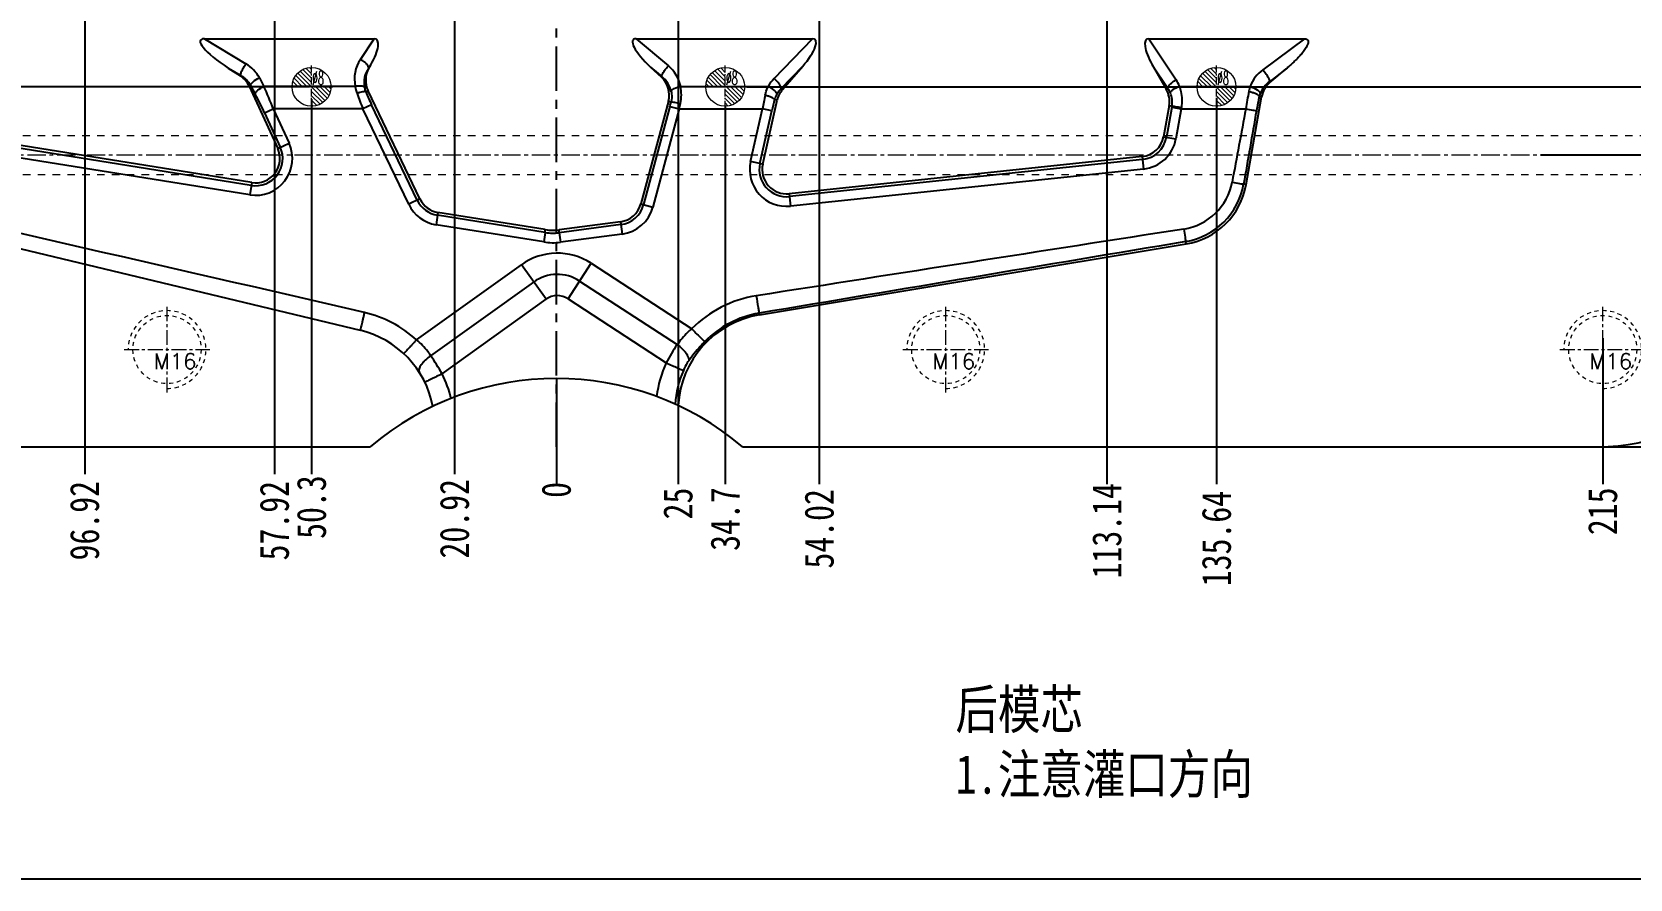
# Model space of a CAD drawing. Header units: millimetres. Extents: x 1803 to 4269, y -6912 to 1836.
# Drawn here: x 2711.4 to 3039.7, y -2415.5 to -2241.4 of the extents above; entities that cross this region are included whole.
import ezdxf
from ezdxf.enums import TextEntityAlignment as Align

# ---------------------------------------------------------------- set-up
doc = ezdxf.new("R2010")
doc.units = ezdxf.units.MM
doc.header["$LTSCALE"] = 16.335
doc.header["$PDMODE"] = 3
doc.header["$PDSIZE"] = 0.3125
doc.linetypes.add('CENTER', pattern=[0.6, 0.375, -0.075, 0.075, -0.075])
doc.linetypes.add('HIDDEN', pattern=[0.2, 0.1, -0.1])
doc.layers.get('0').update_dxf_attribs({"linetype": 'CONTINUOUS'})
doc.layers.get('Defpoints').update_dxf_attribs({"linetype": 'CONTINUOUS'})
doc.layers.add('CENTER', color=1, linetype='CENTER')
for name, color, linetype, lineweight in [('cool', 153, 'HIDDEN', 9), ('epin', 13, 'CONTINUOUS', 9), ('screw', 33, 'CONTINUOUS', 13)]:
    doc.layers.add(name, color=color, linetype=linetype, lineweight=lineweight)
doc.styles.get("Standard").update_dxf_attribs({"font": 'txt', "width": 0.8})
doc.styles.add('TXT', font='txt.shx', dxfattribs={"bigfont": 'gbcbig.shx'})
doc.styles.add('TXT05', font='txt.shx', dxfattribs={"width": 0.5, "bigfont": 'gbcbig.shx'})
doc.dimstyles.new('11', dxfattribs={"dimtxt": 8, "dimasz": 8, "dimexe": 0, "dimexo": 0, "dimgap": 0, "dimtad": 0, "dimdsep": 46, "dimtxsty": 'Standard', "dimcen": 0, "dimclrd": 4, "dimclre": 4, "dimclrt": 6, "dimazin": 0, "dimtp": 0.01, "dimtm": 0.01, "dimtfac": 1, "dimtofl": 0, "dimtmove": 0, "dimatfit": 3, "dimfxl": 0, "dimtolj": 1, "dimarcsym": 0})

# ---------------------------------------------------------------- blocks, each defined once
blk = doc.blocks.new('screw_m16_g')
at = {"layer": 'screw', "color": 1, "linetype": 'CENTER', "ltscale": 0.497582}
for p, q in [((0, -8.8), (0, 8.8)), ((-8.8, 0), (8.8, 0))]:
    blk.add_line(p, q, dxfattribs=at)
at = {"layer": 'screw', "color": 33, "linetype": 'HIDDEN', "ltscale": 0.497582}
blk.add_circle((0, 0), 7, dxfattribs=at)
at = {"layer": 'screw', "color": 92, "linetype": 'HIDDEN', "ltscale": 0.497582}
blk.add_arc((0, 0), 8, 270, 180, dxfattribs=at)
at = {"layer": 'screw', "color": 6, "style": 'TXT'}
blk.add_text('M16', height=3.2, dxfattribs=at).set_placement((-2.72, -4))
blk = doc.blocks.new('1')
at = {"layer": 'cool', "ltscale": 0.932966}
for p, q in [((2578.45, -905.66), (3059.79, -905.66)), ((2578.45, -913.66), (3059.79, -913.66))]:
    blk.add_line(p, q, dxfattribs=at)
at = {"layer": 'cool', "color": 1, "linetype": 'CENTER', "ltscale": 0.621977}
blk.add_line((2564.12, -909.66), (3074.12, -909.66), dxfattribs=at)
blk = doc.blocks.new('*D215')
at = {"color": 4, "lineweight": -2}
for p, q in [((3013.57, -2086.69), (3108.35, -2086.69)), ((3108.35, -2094.69), (3108.35, -2177.41)), ((3108.35, -2318.69), (3108.35, -2193.41)), ((3013.57, -2326.69), (3108.35, -2326.69))]:
    blk.add_line(p, q, dxfattribs=at)
at = {"color": 4}
for points in [[(3107.02, -2094.69), (3109.68, -2094.69), (3108.35, -2086.69)], [(3107.02, -2318.69), (3109.68, -2318.69), (3108.35, -2326.69)]]:
    blk.add_solid(points, dxfattribs=at)
at = {"layer": 'Defpoints', "color": 0}
for p in [(3013.57, -2086.69), (3013.57, -2326.69), (3108.35, -2326.69)]:
    blk.add_point(p, dxfattribs=at)
at = {"color": 6, "insert": (3108.35, -2185.41), "char_height": 8, "attachment_point": 5, "rotation": 90}
blk.add_mtext('\\A1;240', dxfattribs=at)
blk = doc.blocks.new('epin_ejp_8')
at = {"layer": 'epin'}
h = blk.add_hatch(dxfattribs=at)
h.set_pattern_fill('_ANSI31', color=123, scale=0.2, angle=90, style=0)
h.set_pattern_definition([(135, (-2636.1445, 786.8366), (-0.4490128, -0.4490128), [])])
h.paths.add_polyline_path([(0, 4, 0.414214), (-4, 0), (0, 0)])
h.paths.add_polyline_path([(4, 0), (0, 0), (0, -4, 0.414214)])
at = {"layer": 'epin', "color": 1, "linetype": 'CENTER', "ltscale": 0.248791}
for p, q in [((0, -4.4), (0, 4.4)), ((-4.4, 0), (4.4, 0))]:
    blk.add_line(p, q, dxfattribs=at)
at = {"layer": 'epin'}
blk.add_circle((0, 0), 4, dxfattribs=at)
at = {"layer": 'epin', "color": 6, "style": 'TXT05', "width": 0.5}
blk.add_text('%%c8', height=2.8, dxfattribs=at).set_placement((1.33, 1.8), align=Align.MIDDLE)
blk = doc.blocks.new('*D246')
at = {"color": 4, "lineweight": -2}
blk.add_line((2858.22, -2252.69), (3084.74, -2252.69), dxfattribs=at)
at = {"layer": 'Defpoints', "color": 0}
for p in [(2819.12, -2206.69), (2858.22, -2252.69), (3084.74, -2252.69)]:
    blk.add_point(p, dxfattribs=at)
at = {"color": 6, "insert": (3088.74, -2252.69), "char_height": 6, "attachment_point": 5}
blk.add_mtext('\\A1;46', dxfattribs=at)
blk = doc.blocks.new('*D247')
at = {"color": 4, "lineweight": -2}
blk.add_line((3021.35, -2266.69), (3084.74, -2266.69), dxfattribs=at)
at = {"layer": 'Defpoints', "color": 0}
for p in [(2819.12, -2206.69), (3021.35, -2266.69), (3084.74, -2266.69)]:
    blk.add_point(p, dxfattribs=at)
at = {"color": 6, "insert": (3088.34, -2266.69), "char_height": 6, "attachment_point": 5}
blk.add_mtext('\\A1;60', dxfattribs=at)
blk = doc.blocks.new('*D248')
at = {"color": 4, "lineweight": -2}
blk.add_line((3042.92, -2306.69), (3084.74, -2306.69), dxfattribs=at)
at = {"layer": 'Defpoints', "color": 0}
for p in [(2819.12, -2206.69), (3042.92, -2306.69), (3084.74, -2306.69)]:
    blk.add_point(p, dxfattribs=at)
at = {"color": 6, "insert": (3089.54, -2306.69), "char_height": 6, "attachment_point": 5}
blk.add_mtext('\\A1;100', dxfattribs=at)
blk = doc.blocks.new('*D261')
at = {"color": 4, "lineweight": -2}
blk.add_line((2819.12, -2312.64), (2819.12, -2334.34), dxfattribs=at)
at = {"layer": 'Defpoints', "color": 0}
for p in [(2819.12, -2206.69), (2819.12, -2312.64), (2819.12, -2334.34)]:
    blk.add_point(p, dxfattribs=at)
at = {"color": 6, "insert": (2819.12, -2335.54), "char_height": 6, "attachment_point": 5, "rotation": 90}
blk.add_mtext('\\A1;0', dxfattribs=at)
blk = doc.blocks.new('*D262')
at = {"color": 4, "lineweight": -2}
blk.add_line((2844.12, -2221.69), (2844.12, -2334.34), dxfattribs=at)
at = {"layer": 'Defpoints', "color": 0}
for p in [(2819.12, -2206.69), (2844.12, -2221.69), (2844.12, -2334.34)]:
    blk.add_point(p, dxfattribs=at)
at = {"color": 6, "insert": (2844.12, -2338.34), "char_height": 6, "attachment_point": 5, "rotation": 90}
blk.add_mtext('\\A1;25', dxfattribs=at)
blk = doc.blocks.new('*D263')
at = {"color": 4, "lineweight": -2}
blk.add_line((2873.14, -2227.19), (2873.14, -2334.34), dxfattribs=at)
at = {"layer": 'Defpoints', "color": 0}
for p in [(2819.12, -2206.69), (2873.14, -2227.19), (2873.14, -2334.34)]:
    blk.add_point(p, dxfattribs=at)
at = {"color": 6, "insert": (2873.14, -2343.54), "char_height": 6, "attachment_point": 5, "rotation": 90}
blk.add_mtext('\\A1;54.02', dxfattribs=at)
blk = doc.blocks.new('*D264')
at = {"color": 4, "lineweight": -2}
blk.add_line((2853.82, -2256.69), (2853.82, -2334.34), dxfattribs=at)
at = {"layer": 'Defpoints', "color": 0}
for p in [(2819.12, -2206.69), (2853.82, -2256.69), (2853.82, -2334.34)]:
    blk.add_point(p, dxfattribs=at)
at = {"color": 6, "insert": (2853.82, -2341.54), "char_height": 6, "attachment_point": 5, "rotation": 90}
blk.add_mtext('\\A1;34.7', dxfattribs=at)
blk = doc.blocks.new('*D265')
at = {"color": 4, "lineweight": -2}
blk.add_line((2932.25, -2224.19), (2932.25, -2334.34), dxfattribs=at)
at = {"layer": 'Defpoints', "color": 0}
for p in [(2819.12, -2206.69), (2932.25, -2224.19), (2932.25, -2334.34)]:
    blk.add_point(p, dxfattribs=at)
at = {"color": 6, "insert": (2932.25, -2343.94), "char_height": 6, "attachment_point": 5, "rotation": 90}
blk.add_mtext('\\A1;113.14', dxfattribs=at)
blk = doc.blocks.new('*D266')
at = {"color": 4, "lineweight": -2}
blk.add_line((2954.76, -2254.96), (2954.76, -2334.34), dxfattribs=at)
at = {"layer": 'Defpoints', "color": 0}
for p in [(2819.12, -2206.69), (2954.76, -2254.96), (2954.76, -2334.34)]:
    blk.add_point(p, dxfattribs=at)
at = {"color": 6, "insert": (2954.76, -2345.54), "char_height": 6, "attachment_point": 5, "rotation": 90}
blk.add_mtext('\\A1;135.64', dxfattribs=at)
blk = doc.blocks.new('*D267')
at = {"color": 4, "lineweight": -2}
blk.add_line((3034.12, -2304.34), (3034.12, -2334.34), dxfattribs=at)
at = {"layer": 'Defpoints', "color": 0}
for p in [(2819.12, -2206.69), (3034.12, -2304.34), (3034.12, -2334.34)]:
    blk.add_point(p, dxfattribs=at)
at = {"color": 6, "insert": (3034.12, -2339.94), "char_height": 6, "attachment_point": 5, "rotation": 90}
blk.add_mtext('\\A1;215', dxfattribs=at)
blk = doc.blocks.new('*D268')
at = {"color": 4, "lineweight": -2}
blk.add_line((2767.3, -2252.69), (2556.76, -2252.69), dxfattribs=at)
at = {"layer": 'Defpoints', "color": 0}
for p in [(2819.12, -2206.69), (2556.76, -2252.69), (2767.3, -2252.69)]:
    blk.add_point(p, dxfattribs=at)
at = {"color": 6, "insert": (2552.76, -2252.69), "char_height": 6, "attachment_point": 5}
blk.add_mtext('\\A1;46', dxfattribs=at)
blk = doc.blocks.new('*D269')
at = {"color": 4, "lineweight": -2}
blk.add_line((2582.41, -2266.69), (2556.76, -2266.69), dxfattribs=at)
at = {"layer": 'Defpoints', "color": 0}
for p in [(2819.12, -2206.69), (2556.76, -2266.69), (2582.41, -2266.69)]:
    blk.add_point(p, dxfattribs=at)
at = {"color": 6, "insert": (2553.16, -2266.69), "char_height": 6, "attachment_point": 5}
blk.add_mtext('\\A1;60', dxfattribs=at)
blk = doc.blocks.new('*D270')
at = {"color": 4, "lineweight": -2}
blk.add_line((2605.81, -2306.69), (2556.76, -2306.69), dxfattribs=at)
at = {"layer": 'Defpoints', "color": 0}
for p in [(2819.12, -2206.69), (2556.76, -2306.69), (2605.81, -2306.69)]:
    blk.add_point(p, dxfattribs=at)
at = {"color": 6, "insert": (2551.96, -2306.69), "char_height": 6, "attachment_point": 5}
blk.add_mtext('\\A1;100', dxfattribs=at)
blk = doc.blocks.new('*D279')
at = {"color": 4, "lineweight": -2}
blk.add_line((2604.12, -2306.69), (2604.12, -2332.27), dxfattribs=at)
at = {"layer": 'Defpoints', "color": 0}
for p in [(2819.12, -2206.69), (2604.12, -2306.69), (2604.12, -2332.27)]:
    blk.add_point(p, dxfattribs=at)
at = {"color": 6, "insert": (2604.12, -2337.87), "char_height": 6, "attachment_point": 5, "rotation": 90}
blk.add_mtext('\\A1;215', dxfattribs=at)
blk = doc.blocks.new('*D280')
at = {"color": 4, "lineweight": -2}
blk.add_line((2635.62, -2229.18), (2635.62, -2332.27), dxfattribs=at)
at = {"layer": 'Defpoints', "color": 0}
for p in [(2819.12, -2206.69), (2635.62, -2229.18), (2635.62, -2332.27)]:
    blk.add_point(p, dxfattribs=at)
at = {"color": 6, "insert": (2635.62, -2341.07), "char_height": 6, "attachment_point": 5, "rotation": 90}
blk.add_mtext('\\A1;183.5', dxfattribs=at)
blk = doc.blocks.new('*D281')
at = {"color": 4, "lineweight": -2}
blk.add_line((2659.12, -2232.69), (2659.12, -2332.27), dxfattribs=at)
at = {"layer": 'Defpoints', "color": 0}
for p in [(2819.12, -2206.69), (2659.12, -2232.69), (2659.12, -2332.27)]:
    blk.add_point(p, dxfattribs=at)
at = {"color": 6, "insert": (2659.12, -2337.47), "char_height": 6, "attachment_point": 5, "rotation": 90}
blk.add_mtext('\\A1;160', dxfattribs=at)
blk = doc.blocks.new('*D282')
at = {"color": 4, "lineweight": -2}
for p, q in [((2660.73, -2254.64), (2660.73, -2312.53)), ((2660.73, -2312.53), (2669.42, -2322.53)), ((2669.42, -2322.53), (2669.42, -2332.53))]:
    blk.add_line(p, q, dxfattribs=at)
at = {"layer": 'Defpoints', "color": 0}
for p in [(2819.12, -2206.69), (2660.73, -2254.64), (2669.42, -2332.53)]:
    blk.add_point(p, dxfattribs=at)
at = {"color": 6, "insert": (2669.42, -2343.73), "char_height": 6, "attachment_point": 5, "rotation": 90}
blk.add_mtext('\\A1;158.39', dxfattribs=at)
blk = doc.blocks.new('*D283')
at = {"color": 4, "lineweight": -2}
blk.add_line((2722.2, -2229.3), (2722.2, -2332.27), dxfattribs=at)
at = {"layer": 'Defpoints', "color": 0}
for p in [(2819.12, -2206.69), (2722.2, -2229.3), (2722.2, -2332.27)]:
    blk.add_point(p, dxfattribs=at)
at = {"color": 6, "insert": (2722.2, -2341.87), "char_height": 6, "attachment_point": 5, "rotation": 90}
blk.add_mtext('\\A1;96.92', dxfattribs=at)
blk = doc.blocks.new('*D284')
at = {"color": 4, "lineweight": -2}
blk.add_line((2761.2, -2229.06), (2761.2, -2332.27), dxfattribs=at)
at = {"layer": 'Defpoints', "color": 0}
for p in [(2819.12, -2206.69), (2761.2, -2229.06), (2761.2, -2332.27)]:
    blk.add_point(p, dxfattribs=at)
at = {"color": 6, "insert": (2761.2, -2341.87), "char_height": 6, "attachment_point": 5, "rotation": 90}
blk.add_mtext('\\A1;57.92', dxfattribs=at)
blk = doc.blocks.new('*D285')
at = {"color": 4, "lineweight": -2}
blk.add_line((2768.82, -2255.25), (2768.82, -2332.27), dxfattribs=at)
at = {"layer": 'Defpoints', "color": 0}
for p in [(2819.12, -2206.69), (2768.82, -2255.25), (2768.82, -2332.27)]:
    blk.add_point(p, dxfattribs=at)
at = {"color": 6, "insert": (2768.82, -2339.07), "char_height": 6, "attachment_point": 5, "rotation": 90}
blk.add_mtext('\\A1;50.3', dxfattribs=at)
blk = doc.blocks.new('*D286')
at = {"color": 4, "lineweight": -2}
blk.add_line((2798.2, -2230.13), (2798.2, -2332.27), dxfattribs=at)
at = {"layer": 'Defpoints', "color": 0}
for p in [(2819.12, -2206.69), (2798.2, -2230.13), (2798.2, -2332.27)]:
    blk.add_point(p, dxfattribs=at)
at = {"color": 6, "insert": (2798.2, -2341.47), "char_height": 6, "attachment_point": 5, "rotation": 90}
blk.add_mtext('\\A1;20.92', dxfattribs=at)

msp = doc.modelspace()

# ---------------------------------------------------------------- linework, layer by layer
at = {"color": 7, "linetype": 'Continuous'}
for p, q in [((2746.789, -2242.809), (2755.337, -2247.949)), ((2746.789, -2242.809), (2781.692, -2242.809)), ((2778.868, -2247.044), (2781.692, -2242.809)), ((2835.544, -2242.809), (2871.723, -2242.809)), ((2835.544, -2242.809), (2842.138, -2248.364)), ((2863.842, -2250.982), (2871.723, -2242.809)), ((2940.869, -2242.809), (2972.82, -2242.81)), ((2940.869, -2242.809), (2946.441, -2251.24)), ((2972.812, -2242.81), (2964.259, -2249.166)), ((2751.692, -2248.824), (2754.259, -2250.367)), ((2751.692, -2248.824), (2754.197, -2250.462)), ((2780.57, -2248.804), (2780.996, -2248.166)), ((2780.611, -2248.828), (2780.57, -2248.804)), ((2780.611, -2248.828), (2780.996, -2248.166)), ((2838.475, -2248.62), (2840.799, -2250.577)), ((2838.475, -2248.62), (2840.701, -2250.683)), ((2865.33, -2253.041), (2869.743, -2248.466)), ((2865.584, -2253.262), (2869.743, -2248.466)), ((2941.54, -2248.158), (2944.734, -2252.992)), ((2941.54, -2248.158), (2944.427, -2253.17)), ((2969.041, -2249.007), (2965.625, -2251.629)), ((2965.741, -2251.768), (2969.042, -2249.006)), ((2754.197, -2250.462), (2754.259, -2250.367)), ((2756.005, -2252.564), (2756.302, -2252.428)), ((2756.302, -2252.428), (2757.247, -2254.183)), ((2758.092, -2250.839), (2759.038, -2252.593)), ((2840.701, -2250.683), (2840.799, -2250.577)), ((2965.741, -2251.768), (2965.625, -2251.629)), ((2756.005, -2252.564), (2761.861, -2265.347)), ((2777.788, -2252.593), (2759.038, -2252.593)), ((2780.424, -2253.504), (2779.947, -2253.732)), ((2791.079, -2275.728), (2780.424, -2253.504)), ((2842.132, -2255.645), (2836.473, -2276.751)), ((2842.132, -2255.645), (2842.695, -2255.796)), ((2844.66, -2252.593), (2862.651, -2252.593)), ((2861.529, -2268.595), (2864.484, -2255.441)), ((2864.484, -2255.441), (2863.955, -2255.322)), ((2865.584, -2253.262), (2865.33, -2253.041)), ((2944.427, -2253.17), (2944.734, -2252.992)), ((2947.152, -2252.593), (2961.671, -2252.593)), ((2960.844, -2272.783), (2964.027, -2254.734)), ((2964.027, -2254.734), (2963.554, -2254.651)), ((2759.158, -2258.029), (2760.949, -2257.209)), ((2759.158, -2258.029), (2762.398, -2265.101)), ((2760.949, -2257.209), (2764.188, -2264.281)), ((2779.361, -2257.209), (2760.949, -2257.209)), ((2781.137, -2256.357), (2779.361, -2257.209)), ((2788.77, -2276.834), (2779.361, -2257.209)), ((2790.547, -2275.983), (2781.137, -2256.357)), ((2842.46, -2256.699), (2837.043, -2276.904)), ((2844.362, -2257.209), (2838.946, -2277.414)), ((2842.46, -2256.699), (2844.362, -2257.209)), ((2844.362, -2257.209), (2861.463, -2257.209)), ((2859.031, -2268.034), (2861.463, -2257.209)), ((2860.953, -2268.466), (2863.385, -2257.641)), ((2863.385, -2257.641), (2861.463, -2257.209)), ((2945.018, -2256.534), (2943.89, -2262.933)), ((2945.559, -2256.867), (2944.471, -2263.036)), ((2945.018, -2256.534), (2945.599, -2256.636)), ((2945.559, -2256.867), (2947.498, -2257.209)), ((2947.498, -2257.209), (2946.411, -2263.378)), ((2947.498, -2257.209), (2960.776, -2257.209)), ((2756.118, -2274.893), (2675.846, -2262.021)), ((2756.43, -2272.949), (2676.158, -2260.076)), ((2756.523, -2272.366), (2676.251, -2259.494)), ((2761.861, -2265.347), (2764.188, -2264.281)), ((2943.89, -2262.933), (2946.411, -2263.378)), ((2861.529, -2268.595), (2859.031, -2268.034)), ((2939.488, -2267.038), (2866.93, -2274.664)), ((2939.55, -2267.625), (2866.991, -2275.251)), ((2939.488, -2267.038), (2939.756, -2269.583)), ((2939.756, -2269.583), (2867.197, -2277.21)), ((2656.308, -2273.309), (2778.789, -2302.716)), ((2756.523, -2272.366), (2756.118, -2274.893)), ((2866.93, -2274.664), (2867.197, -2277.21)), ((2960.844, -2272.783), (2960.325, -2272.691)), ((2791.079, -2275.728), (2788.77, -2276.834)), ((2794.796, -2278.503), (2794.39, -2281.031)), ((2816.84, -2282.038), (2794.796, -2278.503)), ((2836.473, -2276.751), (2838.946, -2277.414)), ((2816.52, -2284.579), (2794.39, -2281.031)), ((2816.832, -2282.634), (2794.702, -2279.086)), ((2816.832, -2282.634), (2816.84, -2282.038)), ((2832.375, -2280.999), (2819.68, -2282.674)), ((2832.298, -2280.414), (2819.688, -2282.078)), ((2832.298, -2280.414), (2832.633, -2282.952)), ((2816.832, -2282.634), (2816.52, -2284.579)), ((2819.68, -2282.674), (2819.688, -2282.078)), ((2819.68, -2282.674), (2819.937, -2284.627)), ((2832.633, -2282.952), (2819.937, -2284.627)), ((2860.838, -2299.561), (2948.533, -2284.975)), ((2948.533, -2284.975), (2948.452, -2284.483)), ((2790.384, -2304.701), (2811.921, -2289.264)), ((2817, -2296.35), (2811.921, -2289.264)), ((2821.517, -2296.251), (2826.283, -2288.952)), ((2826.283, -2288.952), (2846.918, -2302.424)), ((2793.306, -2307.969), (2814.461, -2292.807)), ((2823.9, -2292.602), (2843.937, -2305.684)), ((2795.638, -2311.661), (2817, -2296.35)), ((2821.517, -2296.251), (2841.676, -2309.413)), ((2860.838, -2299.561), (2860.781, -2299.219)), ((2605.12, -2326.687), (2780.885, -2326.687)), ((2857.354, -2326.687), (3033.12, -2326.687))]:
    msp.add_line(p, q, dxfattribs=at)
msp.add_lwpolyline([(2506.779, -1991.213), (3353.927, -1991.213), (3353.927, -2415.524), (2506.779, -2415.524)], close=True)
for centre, radius, start, end in [((2751.445, -2254.419), 7.551, 28.30901, 58.96781), ((2784.968, -2251.111), 7.332, 146.31241, 191.66811), ((2784.954, -2251.879), 5.355, 144.95048, 190.18797), ((2784.932, -2251.342), 5, 149.80333, 205.6155), ((2837.278, -2254.129), 7.54, 11.75151, 49.87441), ((2968.921, -2255.378), 7.766, 126.88669, 158.99168), ((2751.46, -2254.646), 5, 24.61119, 56.80911), ((2751.451, -2255.192), 5.583, 29.67604, 59.80447), ((2837.302, -2254.35), 5, 344.99284, 47.1746), ((2837.288, -2254.899), 5.568, 13.23324, 50.91365), ((2869.383, -2256.324), 7.697, 136.04499, 151.00513), ((2940.049, -2255.462), 7.661, 21.99004, 33.44367), ((2968.973, -2256.158), 5.632, 126.46797, 158.08829), ((2968.951, -2255.602), 5, 129.92977, 170), ((2699.06, -2285.492), 66.076, 24.55864, 28.28336), ((2680.149, -2287.961), 86.454, 20.83652, 24.14758), ((2786.524, -2251.093), 8.864, 189.74209, 199.5456), ((2861.274, -2224.464), 88.216, 199.60186, 201.78885), ((2784.14, -2252.021), 4.528, 190.25295, 202.21112), ((2841.068, -2227.606), 66.471, 203.14411, 205.62841), ((2784.34, -2241.116), 60.173, 344.99104, 345.87951), ((2835.402, -2254.194), 9.396, 348.14002, 9.8092), ((2943.15, -2272.498), 83.105, 167.44062, 169.39854), ((2921.159, -2270.618), 59.214, 165.03012, 167.3403), ((2868.573, -2256.631), 4.8, 149.63205, 164.17245), ((2869.376, -2257.097), 5.728, 134.93114, 149.67812), ((2869.362, -2256.537), 5, 139.07499, 167.33818), ((2940.094, -2255.665), 5, 350, 29.94526), ((2940.065, -2256.23), 5.682, 23.39339, 34.73147), ((2940.964, -2255.842), 4.703, 350.27257, 23.40346), ((3040.896, -2269.477), 81.054, 168.71072, 171.29417), ((2970.951, -2255.511), 9.728, 162.54925, 168.73232), ((3017.507, -2267.06), 55.361, 167.04721, 170.15502), ((2968.042, -2255.783), 4.629, 158.09426, 165.83493), ((2762.238, -2238.86), 84.15, 347.40545, 348.16043), ((2888.047, -2246.726), 58.399, 349.99994, 350.22962), ((2865.418, -2245.148), 82.961, 351.64079, 351.83392), ((2757.315, -2267.429), 7.56, 260.88987, 24.61119), ((2757.315, -2267.429), 5.59, 260.88987, 24.61119), ((2757.315, -2267.429), 5, 260.88987, 24.61119), ((2938.966, -2262.065), 5, 276, 350), ((2938.966, -2262.065), 5.59, 276, 350), ((2938.966, -2262.065), 7.56, 276, 350), ((2866.407, -2269.691), 7.56, 167.33818, 276), ((2866.407, -2269.691), 5.59, 167.33818, 276), ((2866.407, -2269.691), 5, 167.33818, 276), ((-4163.95, -32351.545), 30844.21, 76.9901292, 77.2241277), ((2946.18, -2270.08), 11.989, 278.85906, 349.44944), ((2946.054, -2270.195), 14.488, 279.5268, 350.07986), ((2946.072, -2270.178), 15, 279.44349, 350), ((2795.587, -2273.566), 7.56, 205.6155, 260.88987), ((2795.587, -2273.566), 5.59, 205.6155, 260.88987), ((2795.587, -2273.566), 5, 205.6155, 260.88987), ((2831.644, -2275.457), 5, 277.51663, 344.99284), ((2831.644, -2275.457), 5.59, 277.51663, 344.99284), ((2831.644, -2275.457), 7.56, 277.51663, 344.99284), ((8708.067, -39428.095), 37590.104, 98.8143243, 98.9498344), ((2818.392, -2272.848), 11.88, 260.93345, 277.47304), ((2818.391, -2272.918), 9.841, 260.88377, 277.52272), ((2819.33, -2299.601), 12.718, 56.85926, 125.63132), ((3033.12, -2285.687), 41, 270, 0), ((2819.33, -2299.601), 8.359, 56.85926, 125.63132), ((2819.33, -2299.601), 4, 56.85926, 125.63132), ((2863.899, -2319.313), 23.95, 98.91345, 135.15642), ((2774.362, -2322.162), 23.698, 47.46124, 77.06877), ((2864.12, -2319.29), 20, 99.44349, 176.8872), ((2864.158, -2319.285), 20.349, 99.55191, 135.64997), ((2774.12, -2322.163), 20, 10.95648, 76.4992), ((2740.417, -2343.951), 63.968, 30.31674, 34.22843), ((2874.041, -2326.48), 36.589, 145.36238, 152.196), ((2863.536, -2319.341), 24.009, 155.57437, 172.82989), ((2864.248, -2319.287), 20.78, 156.39836, 176.20358), ((2819.12, -2371.687), 59.05, 49.64668, 130.35332), ((2775.075, -2322.041), 23.034, 13.30322, 26.78321)]:
    msp.add_arc(centre, radius, start, end, dxfattribs=at)
for centre, major_axis, ratio, start_param, end_param in [((2754.157, -2248.009), (8.164, -4.909), 0.2099445, 2.8057053, 4.5338353), ((2778.737, -2248.009), (3.388, 5.08), 0.3275239, -1.3859604, 0.2150608), ((2840.803, -2248.009), (5.899, -4.97), 0.2592731, 2.8430292, 4.5316094), ((2867.451, -2248.009), (4.832, 5.011), 0.2872983, -1.3884971, 0.2702445), ((2943.797, -2248.009), (-3.358, 5.082), 0.3283432, -0.2136782, 1.3859041), ((2818.404, -2272.005), (0.141, 10.157), 0.9844909, -3.284469, -2.9987163)]:
    msp.add_ellipse(centre, major_axis=major_axis, ratio=ratio, start_param=start_param, end_param=end_param, dxfattribs=at)
for points, knots in [([(2972.82, -2242.81), (2972.909, -2242.81), (2973.086, -2242.824), (2973.345, -2242.9), (2973.551, -2243.086), (2973.633, -2243.35), (2973.612, -2243.618), (2973.522, -2243.96), (2973.338, -2244.364), (2973.066, -2244.818), (2972.66, -2245.397), (2972.101, -2246.081), (2971.381, -2246.858), (2970.627, -2247.602), (2969.846, -2248.317), (2969.312, -2248.779), (2969.042, -2249.006)], [0, 0, 0, 0, 0.0312238, 0.0627795, 0.0937989, 0.1252752, 0.1566087, 0.1879304, 0.2503503, 0.3128271, 0.3753, 0.5002253, 0.6251643, 0.7501081, 0.8750531, 1, 1, 1, 1]), ([(2754.259, -2250.367), (2754.243, -2250.32), (2754.244, -2250.192), (2754.311, -2249.861), (2754.521, -2249.336), (2754.875, -2248.652), (2755.174, -2248.181), (2755.337, -2247.949)], [0, 0, 0, 0, 0.0557084, 0.1385962, 0.3779696, 0.682709, 1, 1, 1, 1]), ([(2780.57, -2248.804), (2780.579, -2248.676), (2780.435, -2248.359), (2780.069, -2247.926), (2779.527, -2247.458), (2779.098, -2247.175), (2778.868, -2247.044)], [0, 0, 0, 0, 0.1527322, 0.3880472, 0.6837308, 1, 1, 1, 1]), ([(2840.799, -2250.577), (2840.785, -2250.526), (2840.791, -2250.395), (2840.885, -2250.072), (2841.147, -2249.585), (2841.582, -2248.971), (2841.942, -2248.562), (2842.138, -2248.364)], [0, 0, 0, 0, 0.0600273, 0.1445227, 0.3822741, 0.6835015, 1, 1, 1, 1]), ([(2964.259, -2249.166), (2964.459, -2249.394), (2964.826, -2249.859), (2965.268, -2250.548), (2965.536, -2251.086), (2965.632, -2251.436), (2965.639, -2251.575), (2965.624, -2251.628)], [0, 0, 0, 0, 0.3171232, 0.6199324, 0.8583362, 0.9420418, 1, 1, 1, 1]), ([(2756.302, -2252.428), (2756.302, -2252.301), (2756.461, -2251.998), (2757.032, -2251.417), (2757.638, -2251.047), (2758.092, -2250.839)], [0, 0, 0, 0, 0.1555617, 0.3903758, 1, 1, 1, 1]), ([(2779.683, -2252.827), (2779.617, -2252.743), (2779.381, -2252.61), (2778.739, -2252.481), (2778.18, -2252.524), (2777.788, -2252.593)], [0, 0, 0, 0, 0.1633858, 0.39234, 1, 1, 1, 1]), ([(2865.33, -2253.041), (2865.341, -2252.988), (2865.329, -2252.856), (2865.217, -2252.541), (2864.924, -2252.083), (2864.445, -2251.521), (2864.054, -2251.156), (2863.842, -2250.982)], [0, 0, 0, 0, 0.0627049, 0.1482418, 0.3849411, 0.683885, 1, 1, 1, 1]), ([(2944.734, -2252.992), (2944.726, -2252.865), (2944.871, -2252.548), (2945.238, -2252.116), (2945.781, -2251.651), (2946.21, -2251.37), (2946.441, -2251.24)], [0, 0, 0, 0, 0.1528551, 0.3881308, 0.6837325, 1, 1, 1, 1]), ([(2757.247, -2254.183), (2757.248, -2254.055), (2757.407, -2253.752), (2757.977, -2253.172), (2758.584, -2252.802), (2759.038, -2252.593)], [0, 0, 0, 0, 0.1555618, 0.3903759, 1, 1, 1, 1]), ([(2779.947, -2253.732), (2779.872, -2253.689), (2779.636, -2253.671), (2779.239, -2253.721), (2778.728, -2253.854), (2778.363, -2253.983), (2778.171, -2254.059)], [0, 0, 0, 0, 0.1416072, 0.3668136, 0.6621396, 1, 1, 1, 1]), ([(2842.708, -2253.625), (2842.748, -2253.793), (2842.875, -2254.51), (2842.827, -2255.257), (2842.695, -2255.796)], [0, 0, 0, 0, 0.2378404, 1, 1, 1, 1]), ([(2842.695, -2255.796), (2842.773, -2255.779), (2843.002, -2255.805), (2843.416, -2255.862), (2843.972, -2255.976), (2844.38, -2256.071), (2844.597, -2256.125)], [0, 0, 0, 0, 0.123569, 0.349581, 0.6537802, 1, 1, 1, 1]), ([(2842.708, -2253.625), (2842.74, -2253.506), (2842.942, -2253.263), (2843.583, -2252.86), (2844.208, -2252.674), (2844.66, -2252.593)], [0, 0, 0, 0, 0.1613691, 0.3937136, 1, 1, 1, 1]), ([(2862.033, -2254.427), (2862.069, -2254.267), (2862.226, -2253.641), (2862.449, -2253.031), (2862.651, -2252.593)], [0, 0, 0, 0, 0.2539697, 1, 1, 1, 1]), ([(2863.955, -2255.322), (2863.915, -2255.232), (2863.694, -2255.061), (2863.279, -2254.838), (2862.699, -2254.614), (2862.265, -2254.485), (2862.033, -2254.427)], [0, 0, 0, 0, 0.1378849, 0.3671922, 0.6668642, 1, 1, 1, 1]), ([(2864.431, -2254.205), (2864.432, -2254.077), (2864.275, -2253.772), (2863.708, -2253.185), (2863.104, -2252.807), (2862.651, -2252.593)], [0, 0, 0, 0, 0.1552501, 0.3901687, 1, 1, 1, 1]), ([(2945.28, -2253.974), (2945.292, -2253.848), (2945.469, -2253.565), (2946.072, -2253.049), (2946.693, -2252.751), (2947.152, -2252.593)], [0, 0, 0, 0, 0.1581627, 0.3919832, 1, 1, 1, 1]), ([(2947.152, -2252.593), (2947.265, -2252.93), (2947.649, -2254.339), (2947.695, -2255.839), (2947.539, -2256.932)], [0, 0, 0, 0, 0.2430016, 1, 1, 1, 1]), ([(2961.41, -2253.61), (2961.669, -2253.667), (2962.156, -2253.801), (2962.805, -2254.055), (2963.275, -2254.319), (2963.513, -2254.539), (2963.554, -2254.651)], [0, 0, 0, 0, 0.3273738, 0.6231846, 0.8536303, 1, 1, 1, 1]), ([(2961.671, -2252.593), (2962.174, -2252.759), (2962.856, -2253.073), (2963.528, -2253.619), (2963.729, -2253.921), (2963.747, -2254.056)], [0, 0, 0, 0, 0.6087836, 0.8424939, 1, 1, 1, 1]), ([(2945.599, -2256.636), (2945.678, -2256.639), (2945.903, -2256.671), (2946.551, -2256.763), (2947.118, -2256.86), (2947.539, -2256.932)], [0, 0, 0, 0, 0.1208522, 0.34731, 1, 1, 1, 1]), ([(2960.776, -2257.209), (2961.25, -2257.298), (2961.89, -2257.417), (2962.618, -2257.541), (2962.872, -2257.584), (2962.96, -2257.594)], [0, 0, 0, 0, 0.6526764, 0.8793531, 1, 1, 1, 1]), ([(2957.967, -2272.275), (2958.479, -2272.371), (2959.169, -2272.499), (2959.956, -2272.633), (2960.229, -2272.68), (2960.325, -2272.691)], [0, 0, 0, 0, 0.6526785, 0.8793554, 1, 1, 1, 1]), ([(2948.026, -2281.925), (2948.112, -2282.483), (2948.23, -2283.234), (2948.377, -2284.086), (2948.428, -2284.382), (2948.452, -2284.483)], [0, 0, 0, 0, 0.6526754, 0.8793519, 1, 1, 1, 1]), ([(2860.188, -2295.652), (2860.31, -2296.429), (2860.476, -2297.476), (2860.679, -2298.664), (2860.75, -2299.077), (2860.781, -2299.219)], [0, 0, 0, 0, 0.6526861, 0.8793644, 1, 1, 1, 1]), ([(2779.665, -2299.065), (2779.61, -2299.303), (2779.503, -2299.769), (2779.345, -2300.447), (2779.198, -2301.071), (2779.068, -2301.617), (2778.972, -2302.014), (2778.907, -2302.277), (2778.869, -2302.431), (2778.837, -2302.547), (2778.817, -2302.642), (2778.797, -2302.678), (2778.795, -2302.717), (2778.789, -2302.716)], [0, 0, 0, 0, 0.1949034, 0.3826839, 0.5555184, 0.7069923, 0.8313717, 0.881803, 0.9237671, 0.9568375, 0.9806675, 0.9950902, 1, 1, 1, 1]), ([(2790.384, -2304.701), (2790.214, -2304.886), (2789.88, -2305.248), (2789.395, -2305.774), (2788.947, -2306.258), (2788.554, -2306.682), (2788.267, -2306.989), (2788.076, -2307.192), (2787.965, -2307.311), (2787.878, -2307.399), (2787.813, -2307.475), (2787.776, -2307.497), (2787.755, -2307.532), (2787.751, -2307.528)], [0, 0, 0, 0, 0.1949138, 0.3827043, 0.5555482, 0.7070303, 0.8314159, 0.8818493, 0.9238145, 0.9568844, 0.9807113, 0.9951251, 1, 1, 1, 1]), ([(2793.306, -2307.969), (2793.119, -2307.673), (2792.292, -2306.463), (2791.26, -2305.391), (2790.384, -2304.701)], [0, 0, 0, 0, 0.2391282, 1, 1, 1, 1]), ([(2846.918, -2302.424), (2846.63, -2302.673), (2845.546, -2303.674), (2844.589, -2304.806), (2843.937, -2305.684)], [0, 0, 0, 0, 0.2581596, 1, 1, 1, 1]), ([(2846.918, -2302.424), (2847.499, -2303.002), (2848.283, -2303.779), (2849.182, -2304.655), (2849.495, -2304.959), (2849.607, -2305.061)], [0, 0, 0, 0, 0.6526935, 0.8793732, 1, 1, 1, 1]), ([(2793.306, -2307.969), (2792.898, -2308.241), (2792.332, -2308.682), (2791.688, -2309.355), (2791.113, -2310.088), (2790.716, -2310.989), (2791.004, -2311.443)], [0, 0, 0, 0, 0.3364849, 0.4914339, 0.6316548, 1, 1, 1, 1]), ([(2843.937, -2305.684), (2844.298, -2305.938), (2844.954, -2306.473), (2845.74, -2307.349), (2846.238, -2308.183), (2846.357, -2308.768), (2846.315, -2309.004)], [0, 0, 0, 0, 0.3134182, 0.5982219, 0.8300878, 1, 1, 1, 1]), ([(2849.607, -2305.061), (2849.294, -2305.38), (2848.123, -2306.63), (2847.053, -2307.975), (2846.315, -2309.004)], [0, 0, 0, 0, 0.2607996, 1, 1, 1, 1]), ([(2841.676, -2309.413), (2842.082, -2309.599), (2842.847, -2309.944), (2843.879, -2310.406), (2844.65, -2310.738), (2845.06, -2310.915), (2845.206, -2310.967)], [0, 0, 0, 0, 0.3472771, 0.6526666, 0.8793405, 1, 1, 1, 1]), ([(2846.315, -2309.004), (2846.212, -2309.148), (2845.79, -2309.771), (2845.436, -2310.44), (2845.206, -2310.967)], [0, 0, 0, 0, 0.2355204, 1, 1, 1, 1]), ([(2795.638, -2311.661), (2795.409, -2311.777), (2794.96, -2312.004), (2794.307, -2312.331), (2793.704, -2312.63), (2793.174, -2312.891), (2792.788, -2313.078), (2792.531, -2313.2), (2792.381, -2313.271), (2792.265, -2313.323), (2792.174, -2313.367), (2792.13, -2313.377), (2792.096, -2313.397), (2792.093, -2313.391)], [0, 0, 0, 0, 0.1948695, 0.3826171, 0.5554211, 0.7068682, 0.8312268, 0.8816513, 0.9236122, 0.9566844, 0.9805248, 0.9949763, 1, 1, 1, 1])]:
    msp.add_open_spline(points, degree=3, knots=knots, dxfattribs=at)
for points in [[(2960.776, -2257.209), (2959.833, -2262.23), (2958.907, -2267.254), (2957.967, -2272.275)], [(2962.96, -2257.594), (2962.083, -2262.626), (2961.203, -2267.659), (2960.325, -2272.691)], [(2948.452, -2284.483), (2919.229, -2289.402), (2890.005, -2294.312), (2860.781, -2299.219)]]:
    msp.add_open_spline(points, degree=3, dxfattribs=at)
at = {"layer": 'CENTER', "color": 1, "linetype": 'CENTER', "ltscale": 1.492746}
msp.add_line((2819.12, -2326.687), (2819.12, -2086.687), dxfattribs=at)

# ---------------------------------------------------------------- block references
msp.add_blockref('1', (0, -1357.028))
at = {"layer": 'epin'}
for p in [(2768.815, -2252.687), (2853.815, -2252.687), (2954.758, -2252.687)]:
    msp.add_blockref('epin_ejp_8', p, dxfattribs=at)
at = {"layer": 'screw'}
for p in [(2739.12, -2306.687), (2899.12, -2306.687), (3034.12, -2306.687)]:
    msp.add_blockref('screw_m16_g', p, dxfattribs=at)

# ---------------------------------------------------------------- texts
at = {"insert": (2901.134, -2376.64), "char_height": 8, "width": 76.29519, "attachment_point": 1}
msp.add_mtext('{\\fSimSun|b0|i0|c134|p2;后模芯\\P1.注意灌口方向}', dxfattribs=at)

# ---------------------------------------------------------------- dimensions: what is measured, and where the dimension line sits
dim = msp.add_linear_dim(base=(3108.349, -2326.687), p1=(3013.57, -2086.687), p2=(3013.57, -2326.687), angle=90, dimstyle='11', override={"dimfxl": 1.25, "dimarcsym": 1})
dim.commit()
dim.dimension.update_dxf_attribs({"geometry": '*D215', "text_midpoint": (3108.349, -2185.41), "dimtype": 160})
for feature_location, offset, dtype, origin, picture, middle in [((2605.808, -2306.687), (-49.049, 0), 0, (2819.12, -2206.687), '*D270', (2551.959, -2306.687)), ((2767.297, -2252.687), (-210.537, 0), 0, (2819.12, -2206.687), '*D268', (2552.759, -2252.687)), ((2582.41, -2266.687), (-25.651, 0), 0, (2819.12, -2206.687), '*D269', (2553.159, -2266.687)), ((2604.12, -2306.687), (0, -25.585), 1, (2819.12, -2206.687), '*D279', (2604.12, -2337.872)), ((2635.62, -2229.181), (0, -103.09), 1, (2819.12, -2206.687), '*D280', (2635.62, -2341.072)), ((2659.12, -2232.687), (0, -99.585), 1, (2819.12, -2206.687), '*D281', (2659.12, -2337.472)), ((2660.731, -2254.638), (8.684, -77.896), 1, (2819.12, -2206.687), '*D282', (2669.415, -2343.733)), ((2722.198, -2229.305), (0, -102.967), 1, (2819.12, -2206.687), '*D283', (2722.198, -2341.872)), ((2761.198, -2229.057), (0, -103.214), 1, (2819.12, -2206.687), '*D284', (2761.198, -2341.872)), ((2768.815, -2255.2457), (0, -77.0259), 1, (2819.1196, -2206.6867), '*D285', (2768.815, -2339.0716)), ((2798.198, -2230.126), (0, -102.145), 1, (2819.12, -2206.687), '*D286', (2798.198, -2341.472)), ((2819.119552669, -2312.636678009), (0, -21.700057649), 1, (2819.119552669, -2206.686678009), '*D261', (2819.119552669, -2335.536735658)), ((2858.215, -2252.687), (226.522, 0), 0, (2819.12, -2206.687), '*D246', (3088.737, -2252.687)), ((3021.346, -2266.687), (63.391, 0), 0, (2819.12, -2206.687), '*D247', (3088.337, -2266.687)), ((3042.92, -2306.687), (41.817, 0), 0, (2819.12, -2206.687), '*D248', (3089.537, -2306.687)), ((2844.12, -2221.687), (0, -112.65), 1, (2819.12, -2206.687), '*D262', (2844.12, -2338.337)), ((2873.139, -2227.187), (0, -107.15), 1, (2819.12, -2206.687), '*D263', (2873.139, -2343.537)), ((2853.815, -2256.6867), (0, -77.6501), 1, (2819.1196, -2206.6867), '*D264', (2853.815, -2341.5367)), ((2932.2548, -2224.1896), (0, -110.1471), 1, (2819.1196, -2206.6867), '*D265', (2932.2548, -2343.9367)), ((2954.758, -2254.962), (0, -79.375), 1, (2819.12, -2206.687), '*D266', (2954.758, -2345.537)), ((3034.12, -2304.343), (0, -29.994), 1, (2819.12, -2206.687), '*D267', (3034.12, -2339.937))]:
    dim = msp.add_ordinate_dim(feature_location=feature_location, offset=offset, dtype=dtype, origin=origin, dimstyle='11', override={"dimtxt": 6, "dimasz": 5, "dimfxl": 1.25, "dimarcsym": 1})
    dim.commit()
    dim.dimension.update_dxf_attribs({"geometry": picture, "text_midpoint": middle})

doc.saveas('drawing.dxf')
